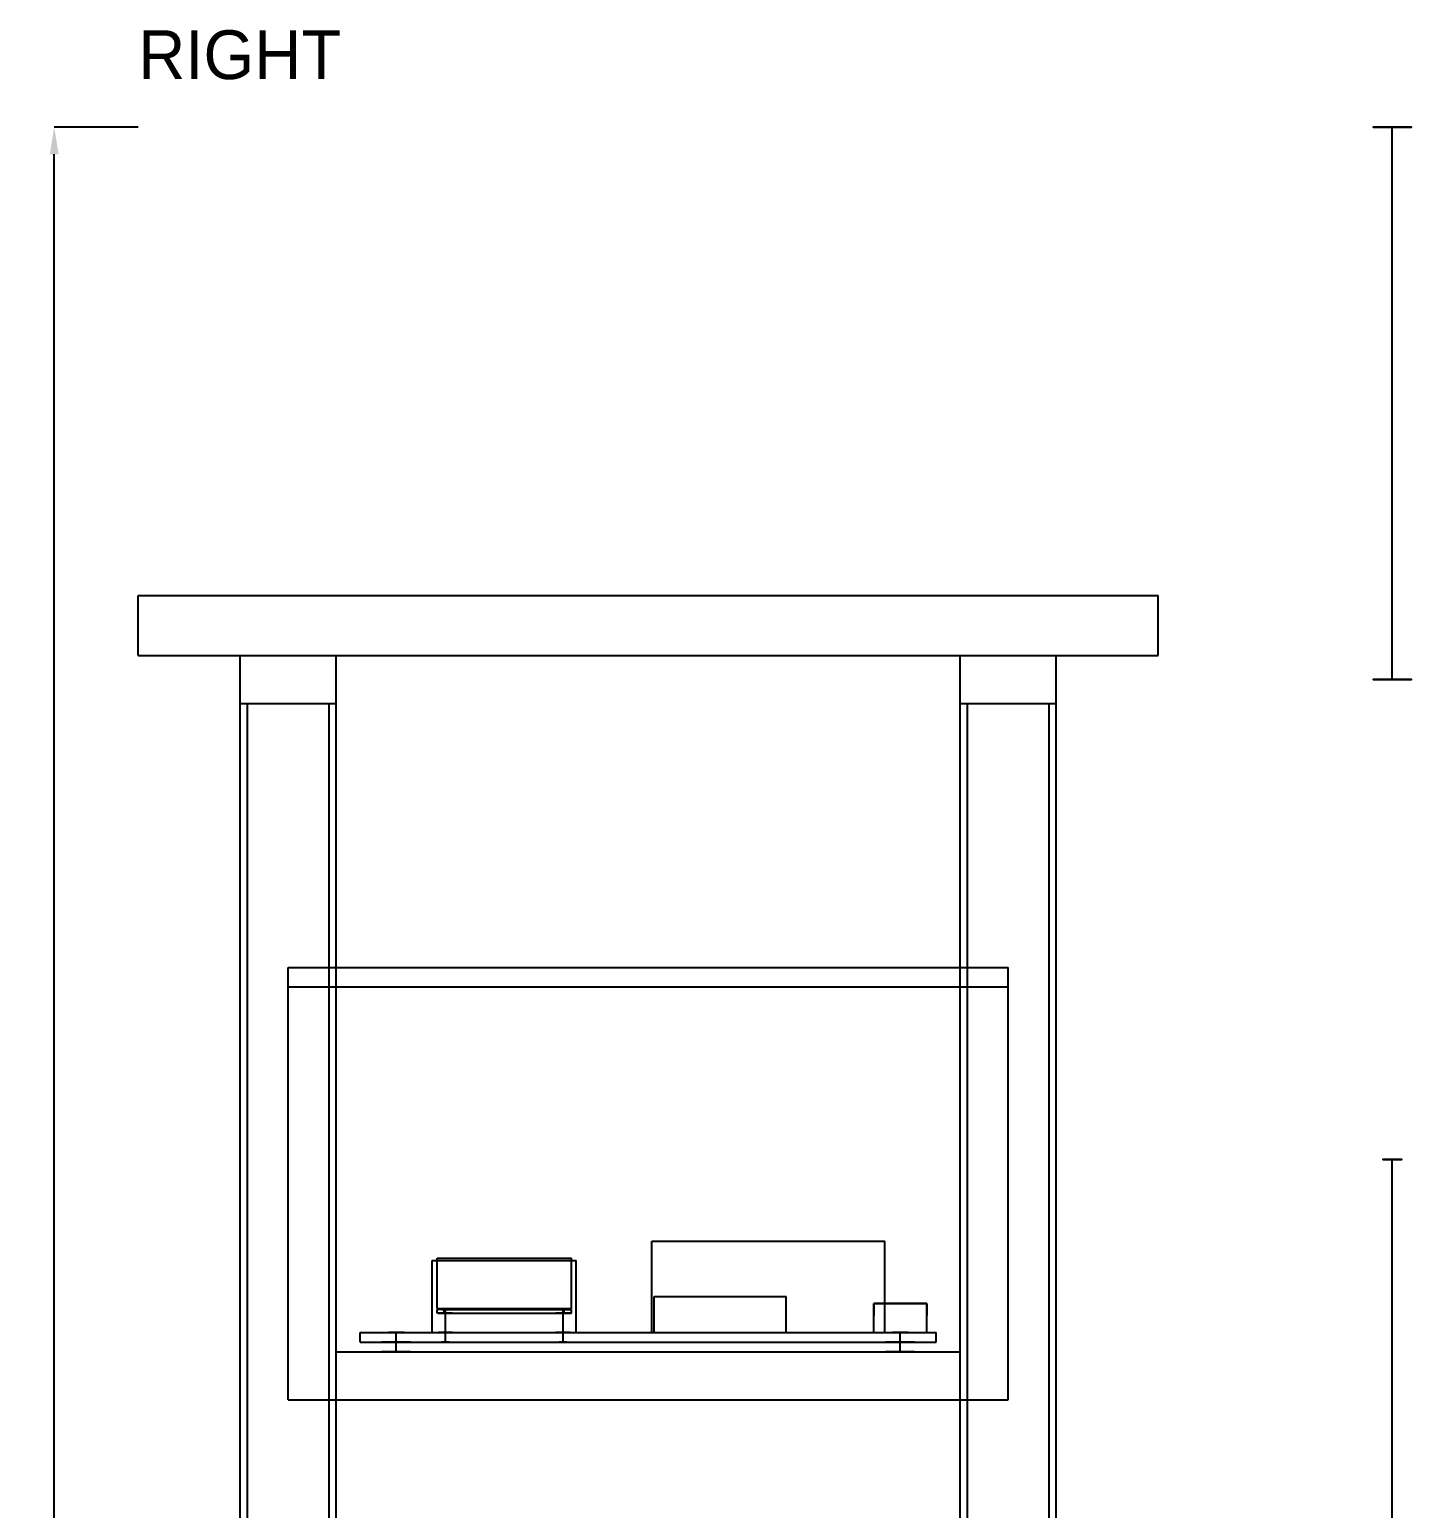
# Model space of a CAD drawing. Header units: millimetres. Extents: x -45 to 2722, y -2126 to 1871.
# Drawn here: x 2139 to 2714, y 1255 to 1871 of the extents above; entities that cross this region are included whole.
import ezdxf

# ---------------------------------------------------------------- set-up
doc = ezdxf.new("R2010")
doc.units = ezdxf.units.MM
for name, color, linetype in [('DIMENSIONS', 7, 'Continuous'), ('NOTES', 7, 'Continuous'), ('RIGHT', 7, 'Continuous')]:
    doc.layers.add(name, color=color, linetype=linetype)
doc.dimstyles.get("Standard").update_dxf_attribs({"dimtxt": 2.5, "dimasz": 2.5, "dimexe": 1.25, "dimexo": 0.625, "dimtad": 1, "dimcen": 2.5, "dimazin": 3, "dimtfac": 1, "dimtmove": 0, "dimatfit": 3})

# ---------------------------------------------------------------- blocks, each defined once
blk = doc.blocks.new('_CLOSEDFILLED')
at = {"color": 0, "linetype": 'BYBLOCK'}
blk.add_solid([(-1, 0.164), (0, 0), (-1, -0.164)], dxfattribs=at)
blk = doc.blocks.new('*D6')
at = {"color": 7}
for p, q in [((2184, 1830), (2149, 1830)), ((2149, 946.29), (2149, 1818.7)), ((2149, 11.3), (2149, 883.71)), ((2184, 0), (2149, 0))]:
    blk.add_line(p, q, dxfattribs=at)
at = {"layer": 'Defpoints'}
for p in [(2184, 1830), (2149, 0), (2184, 0)]:
    blk.add_point(p, dxfattribs=at)
at = {"layer": 'DIMENSIONS', "color": 7, "xscale": 11.3, "yscale": 11.3}
for p, rotation in [((2149, 1830), 90), ((2149, 0), 270)]:
    blk.add_blockref('_CLOSEDFILLED', p, dxfattribs=dict(at, rotation=rotation))
at = {"layer": 'DIMENSIONS', "color": 7, "insert": (2149, 915), "char_height": 15.646, "attachment_point": 5, "rotation": 90}
blk.add_mtext('1830', dxfattribs=at)

msp = doc.modelspace()

# ---------------------------------------------------------------- linework, layer by layer
at = {"layer": 'RIGHT'}
for points in [[(2706.5, 1830), (2709.39, 1830), (2711.89, 1830), (2713.661, 1830), (2714.466, 1830), (2714.195, 1830), (2712.884, 1830), (2710.711, 1830), (2707.97, 1830), (2705.03, 1830), (2702.289, 1830), (2700.116, 1830), (2698.805, 1830), (2698.534, 1830), (2699.339, 1830), (2701.11, 1830), (2703.61, 1830), (2706.5, 1830)], [(2706.5, 1600), (2706.5, 1830)], [(2184, 1610), (2184, 1635)], [(2184, 1635), (2609, 1635)], [(2184, 1610), (2184, 1635)], [(2184, 1635), (2609, 1635)], [(2609, 1610), (2609, 1635)], [(2609, 1610), (2609, 1635)], [(2184, 1610), (2609, 1610)], [(2184, 1610), (2609, 1610)], [(2226.5, 1590), (2226.5, 1610)], [(2226.5, 1610), (2266.5, 1610)], [(2226.5, 1590), (2226.5, 1610)], [(2226.5, 1610), (2266.5, 1610)], [(2266.5, 1590), (2266.5, 1610)], [(2266.5, 1590), (2266.5, 1610)], [(2526.5, 1590), (2526.5, 1610)], [(2526.5, 1610), (2566.5, 1610)], [(2526.5, 1590), (2526.5, 1610)], [(2526.5, 1610), (2566.5, 1610)], [(2566.5, 1590), (2566.5, 1610)], [(2566.5, 1590), (2566.5, 1610)], [(2706.5, 1600), (2709.39, 1600), (2711.89, 1600), (2713.661, 1600), (2714.466, 1600), (2714.195, 1600), (2712.884, 1600), (2710.711, 1600), (2707.97, 1600), (2705.03, 1600), (2702.289, 1600), (2700.116, 1600), (2698.805, 1600), (2698.534, 1600), (2699.339, 1600), (2701.11, 1600), (2703.61, 1600), (2706.5, 1600)], [(2226.5, 620), (2226.5, 1590)], [(2226.5, 1590), (2266.5, 1590)], [(2226.5, 620), (2226.5, 1590)], [(2226.5, 1590), (2266.5, 1590)], [(2226.5, 620), (2226.5, 1590)], [(2226.5, 1590), (2266.5, 1590)], [(2226.5, 620), (2226.5, 1590)], [(2226.5, 1590), (2266.5, 1590)], [(2226.5, 1590), (2266.5, 1590)], [(2226.5, 1590), (2266.5, 1590)], [(2229.5, 1590), (2263.5, 1590)], [(2229.5, 1590), (2263.5, 1590)], [(2229.5, 620), (2229.5, 1590)], [(2229.5, 620), (2229.5, 1590)], [(2229.5, 1590), (2263.5, 1590)], [(2229.5, 1590), (2263.5, 1590)], [(2229.5, 620), (2229.5, 1590)], [(2229.5, 620), (2229.5, 1590)], [(2263.5, 620), (2263.5, 1590)], [(2263.5, 620), (2263.5, 1590)], [(2263.5, 620), (2263.5, 1590)], [(2263.5, 620), (2263.5, 1590)], [(2266.5, 620), (2266.5, 1590)], [(2266.5, 620), (2266.5, 1590)], [(2266.5, 620), (2266.5, 1590)], [(2266.5, 620), (2266.5, 1590)], [(2526.5, 620), (2526.5, 1590)], [(2526.5, 1590), (2566.5, 1590)], [(2526.5, 620), (2526.5, 1590)], [(2526.5, 1590), (2566.5, 1590)], [(2526.5, 620), (2526.5, 1590)], [(2526.5, 1590), (2566.5, 1590)], [(2526.5, 620), (2526.5, 1590)], [(2526.5, 1590), (2566.5, 1590)], [(2526.5, 1590), (2566.5, 1590)], [(2526.5, 1590), (2566.5, 1590)], [(2529.5, 1590), (2563.5, 1590)], [(2529.5, 1590), (2563.5, 1590)], [(2529.5, 620), (2529.5, 1590)], [(2529.5, 620), (2529.5, 1590)], [(2529.5, 1590), (2563.5, 1590)], [(2529.5, 1590), (2563.5, 1590)], [(2529.5, 620), (2529.5, 1590)], [(2529.5, 620), (2529.5, 1590)], [(2563.5, 620), (2563.5, 1590)], [(2563.5, 620), (2563.5, 1590)], [(2563.5, 620), (2563.5, 1590)], [(2563.5, 620), (2563.5, 1590)], [(2566.5, 620), (2566.5, 1590)], [(2566.5, 620), (2566.5, 1590)], [(2566.5, 620), (2566.5, 1590)], [(2566.5, 620), (2566.5, 1590)], [(2246.5, 1472), (2246.5, 1480)], [(2246.5, 1480), (2546.5, 1480)], [(2246.5, 1472), (2246.5, 1480)], [(2246.5, 1480), (2546.5, 1480)], [(2546.5, 1472), (2546.5, 1480)], [(2546.5, 1472), (2546.5, 1480)], [(2246.5, 1300), (2246.5, 1472)], [(2246.5, 1472), (2546.5, 1472)], [(2246.5, 1300), (2246.5, 1472)], [(2246.5, 1472), (2546.5, 1472)], [(2246.5, 1472), (2546.5, 1472)], [(2246.5, 1472), (2546.5, 1472)], [(2266.5, 1472), (2526.5, 1472)], [(2266.5, 1472), (2526.5, 1472)], [(2266.5, 1320), (2266.5, 1472)], [(2266.5, 1320), (2266.5, 1472)], [(2526.5, 1320), (2526.5, 1472)], [(2526.5, 1320), (2526.5, 1472)], [(2546.5, 1300), (2546.5, 1472)], [(2546.5, 1300), (2546.5, 1472)], [(2706.5, 1400), (2708.127, 1400), (2709.473, 1400), (2710.304, 1400), (2710.478, 1400), (2709.964, 1400), (2708.851, 1400), (2707.332, 1400), (2705.668, 1400), (2704.149, 1400), (2703.036, 1400), (2702.522, 1400), (2702.696, 1400), (2703.527, 1400), (2704.873, 1400), (2706.5, 1400)], [(2706.5, 330), (2706.5, 1400)], [(2398, 1328), (2398, 1366)], [(2398, 1366), (2495, 1366)], [(2398, 1328), (2398, 1366)], [(2398, 1366), (2495, 1366)], [(2495, 1328), (2495, 1366)], [(2495, 1328), (2495, 1366)], [(2306.5, 1328), (2306.5, 1358)], [(2306.5, 1358), (2366.5, 1358)], [(2306.5, 1328), (2306.5, 1358)], [(2306.5, 1358), (2366.5, 1358)], [(2308.5, 1338), (2308.5, 1359)], [(2308.5, 1359), (2364.5, 1359)], [(2308.5, 1338), (2308.5, 1359)], [(2308.5, 1359), (2364.5, 1359)], [(2364.5, 1338), (2364.5, 1359)], [(2364.5, 1338), (2364.5, 1359)], [(2366.5, 1328), (2366.5, 1358)], [(2366.5, 1328), (2366.5, 1358)], [(2399, 1328), (2399, 1343)], [(2399, 1343), (2454, 1343)], [(2399, 1328), (2399, 1343)], [(2399, 1343), (2454, 1343)], [(2454, 1328), (2454, 1343)], [(2454, 1328), (2454, 1343)], [(2308.5, 1338), (2364.5, 1338)], [(2308.5, 1338), (2364.5, 1338)], [(2311.5, 1337.6), (2311.186, 1337.6), (2310.876, 1337.6), (2310.573, 1337.6), (2310.28, 1337.6), (2310, 1337.6), (2309.737, 1337.6), (2309.493, 1337.6), (2309.271, 1337.6), (2309.073, 1337.6), (2308.902, 1337.6), (2308.759, 1337.6), (2308.647, 1337.6), (2308.566, 1337.6), (2308.516, 1337.6), (2308.5, 1337.6)], [(2311.5, 1337.6), (2311.186, 1337.6), (2310.876, 1337.6), (2310.573, 1337.6), (2310.28, 1337.6), (2310, 1337.6), (2309.737, 1337.6), (2309.493, 1337.6), (2309.271, 1337.6), (2309.073, 1337.6), (2308.902, 1337.6), (2308.759, 1337.6), (2308.647, 1337.6), (2308.566, 1337.6), (2308.516, 1337.6), (2308.5, 1337.6)], [(2308.5, 1336), (2308.5, 1337.6)], [(2308.5, 1336), (2308.5, 1337.6)], [(2312, 1337.6), (2311.451, 1337.6), (2310.997, 1337.6), (2310.716, 1337.6), (2310.657, 1337.6), (2310.831, 1337.6), (2311.206, 1337.6), (2311.719, 1337.6), (2312.281, 1337.6), (2312.794, 1337.6), (2313.169, 1337.6), (2313.343, 1337.6), (2313.284, 1337.6), (2313.003, 1337.6), (2312.549, 1337.6), (2312, 1337.6)], [(2312, 1337.6), (2311.451, 1337.6), (2310.997, 1337.6), (2310.716, 1337.6), (2310.657, 1337.6), (2310.831, 1337.6), (2311.206, 1337.6), (2311.719, 1337.6), (2312.281, 1337.6), (2312.794, 1337.6), (2313.169, 1337.6), (2313.343, 1337.6), (2313.284, 1337.6), (2313.003, 1337.6), (2312.549, 1337.6), (2312, 1337.6)], [(2311.5, 1337.6), (2361.5, 1337.6)], [(2311.5, 1336), (2311.5, 1337.6)], [(2311.5, 1337.6), (2361.5, 1337.6)], [(2311.5, 1336), (2311.5, 1337.6)], [(2312, 1336), (2312, 1337.6)], [(2312, 1336), (2312, 1337.6)], [(2361, 1337.6), (2360.451, 1337.6), (2359.997, 1337.6), (2359.716, 1337.6), (2359.657, 1337.6), (2359.831, 1337.6), (2360.206, 1337.6), (2360.719, 1337.6), (2361.281, 1337.6), (2361.794, 1337.6), (2362.169, 1337.6), (2362.343, 1337.6), (2362.284, 1337.6), (2362.003, 1337.6), (2361.549, 1337.6), (2361, 1337.6)], [(2361, 1337.6), (2360.451, 1337.6), (2359.997, 1337.6), (2359.716, 1337.6), (2359.657, 1337.6), (2359.831, 1337.6), (2360.206, 1337.6), (2360.719, 1337.6), (2361.281, 1337.6), (2361.794, 1337.6), (2362.169, 1337.6), (2362.343, 1337.6), (2362.284, 1337.6), (2362.003, 1337.6), (2361.549, 1337.6), (2361, 1337.6)], [(2361, 1336), (2361, 1337.6)], [(2361, 1336), (2361, 1337.6)], [(2361.5, 1336), (2361.5, 1337.6)], [(2361.5, 1337.6), (2361.814, 1337.6), (2362.124, 1337.6), (2362.427, 1337.6), (2362.72, 1337.6), (2363, 1337.6), (2363.263, 1337.6), (2363.507, 1337.6), (2363.729, 1337.6), (2363.927, 1337.6), (2364.098, 1337.6), (2364.241, 1337.6), (2364.353, 1337.6), (2364.434, 1337.6), (2364.484, 1337.6), (2364.5, 1337.6)], [(2361.5, 1337.6), (2361.814, 1337.6), (2362.124, 1337.6), (2362.427, 1337.6), (2362.72, 1337.6), (2363, 1337.6), (2363.263, 1337.6), (2363.507, 1337.6), (2363.729, 1337.6), (2363.927, 1337.6), (2364.098, 1337.6), (2364.241, 1337.6), (2364.353, 1337.6), (2364.434, 1337.6), (2364.484, 1337.6), (2364.5, 1337.6)], [(2361.5, 1336), (2361.5, 1337.6)], [(2364.5, 1336), (2364.5, 1337.6)], [(2364.5, 1336), (2364.5, 1337.6)], [(2490.5, 1328), (2490.5, 1340)], [(2490.5, 1340), (2512.5, 1340)], [(2490.5, 1340), (2490.5, 1338.96), (2490.5, 1337.966), (2490.5, 1337.061), (2490.5, 1336.284), (2490.5, 1335.67), (2490.5, 1335.245), (2490.5, 1335.027), (2490.5, 1335.027), (2490.5, 1335.245), (2490.5, 1335.67), (2490.5, 1336.284), (2490.5, 1337.061), (2490.5, 1337.966), (2490.5, 1338.96), (2490.5, 1340)], [(2490.5, 1340), (2490.5, 1338.96), (2490.5, 1337.966), (2490.5, 1337.061), (2490.5, 1336.284), (2490.5, 1335.67), (2490.5, 1335.245), (2490.5, 1335.027), (2490.5, 1335.027), (2490.5, 1335.245), (2490.5, 1335.67), (2490.5, 1336.284), (2490.5, 1337.061), (2490.5, 1337.966), (2490.5, 1338.96), (2490.5, 1340)], [(2490.5, 1340), (2490.5, 1338.96), (2490.5, 1337.966), (2490.5, 1337.061), (2490.5, 1336.284), (2490.5, 1335.67), (2490.5, 1335.245), (2490.5, 1335.027), (2490.5, 1335.027), (2490.5, 1335.245), (2490.5, 1335.67), (2490.5, 1336.284), (2490.5, 1337.061), (2490.5, 1337.966), (2490.5, 1338.96), (2490.5, 1340)], [(2490.5, 1328), (2490.5, 1340)], [(2512.5, 1340), (2490.5, 1340)], [(2512.5, 1340), (2490.5, 1340)], [(2490.5, 1340), (2512.5, 1340)], [(2490.5, 1340), (2512.5, 1340)], [(2512.5, 1340), (2490.5, 1340)], [(2490.5, 1340), (2512.5, 1340)], [(2490.5, 1340), (2512.5, 1340)], [(2512.5, 1328), (2512.5, 1340)], [(2512.5, 1340), (2512.5, 1338.96), (2512.5, 1337.966), (2512.5, 1337.061), (2512.5, 1336.284), (2512.5, 1335.67), (2512.5, 1335.245), (2512.5, 1335.027), (2512.5, 1335.027), (2512.5, 1335.245), (2512.5, 1335.67), (2512.5, 1336.284), (2512.5, 1337.061), (2512.5, 1337.966), (2512.5, 1338.96), (2512.5, 1340)], [(2512.5, 1340), (2512.5, 1338.96), (2512.5, 1337.966), (2512.5, 1337.061), (2512.5, 1336.284), (2512.5, 1335.67), (2512.5, 1335.245), (2512.5, 1335.027), (2512.5, 1335.027), (2512.5, 1335.245), (2512.5, 1335.67), (2512.5, 1336.284), (2512.5, 1337.061), (2512.5, 1337.966), (2512.5, 1338.96), (2512.5, 1340)], [(2512.5, 1340), (2512.5, 1338.96), (2512.5, 1337.966), (2512.5, 1337.061), (2512.5, 1336.284), (2512.5, 1335.67), (2512.5, 1335.245), (2512.5, 1335.027), (2512.5, 1335.027), (2512.5, 1335.245), (2512.5, 1335.67), (2512.5, 1336.284), (2512.5, 1337.061), (2512.5, 1337.966), (2512.5, 1338.96), (2512.5, 1340)], [(2512.5, 1328), (2512.5, 1340)], [(2311.5, 1336), (2311.186, 1336), (2310.876, 1336), (2310.573, 1336), (2310.28, 1336), (2310, 1336), (2309.737, 1336), (2309.493, 1336), (2309.271, 1336), (2309.073, 1336), (2308.902, 1336), (2308.759, 1336), (2308.647, 1336), (2308.566, 1336), (2308.516, 1336), (2308.5, 1336)], [(2311.5, 1336), (2311.186, 1336), (2310.876, 1336), (2310.573, 1336), (2310.28, 1336), (2310, 1336), (2309.737, 1336), (2309.493, 1336), (2309.271, 1336), (2309.073, 1336), (2308.902, 1336), (2308.759, 1336), (2308.647, 1336), (2308.566, 1336), (2308.516, 1336), (2308.5, 1336)], [(2312, 1336), (2313.22, 1336), (2314.229, 1336), (2314.853, 1336), (2314.984, 1336), (2314.598, 1336), (2313.763, 1336), (2312.624, 1336), (2311.376, 1336), (2310.237, 1336), (2309.402, 1336), (2309.016, 1336), (2309.147, 1336), (2309.771, 1336), (2310.78, 1336), (2312, 1336)], [(2312, 1336), (2313.22, 1336), (2314.229, 1336), (2314.853, 1336), (2314.984, 1336), (2314.598, 1336), (2313.763, 1336), (2312.624, 1336), (2311.376, 1336), (2310.237, 1336), (2309.402, 1336), (2309.016, 1336), (2309.147, 1336), (2309.771, 1336), (2310.78, 1336), (2312, 1336)], [(2312, 1336), (2312.549, 1336), (2313.003, 1336), (2313.284, 1336), (2313.343, 1336), (2313.169, 1336), (2312.794, 1336), (2312.281, 1336), (2311.719, 1336), (2311.206, 1336), (2310.831, 1336), (2310.657, 1336), (2310.716, 1336), (2310.997, 1336), (2311.451, 1336), (2312, 1336)], [(2312, 1336), (2312.549, 1336), (2313.003, 1336), (2313.284, 1336), (2313.343, 1336), (2313.169, 1336), (2312.794, 1336), (2312.281, 1336), (2311.719, 1336), (2311.206, 1336), (2310.831, 1336), (2310.657, 1336), (2310.716, 1336), (2310.997, 1336), (2311.451, 1336), (2312, 1336)], [(2312, 1336), (2311.451, 1336), (2310.997, 1336), (2310.716, 1336), (2310.657, 1336), (2310.831, 1336), (2311.206, 1336), (2311.719, 1336), (2312.281, 1336), (2312.794, 1336), (2313.169, 1336), (2313.343, 1336), (2313.284, 1336), (2313.003, 1336), (2312.549, 1336), (2312, 1336)], [(2312, 1336), (2311.451, 1336), (2310.997, 1336), (2310.716, 1336), (2310.657, 1336), (2310.831, 1336), (2311.206, 1336), (2311.719, 1336), (2312.281, 1336), (2312.794, 1336), (2313.169, 1336), (2313.343, 1336), (2313.284, 1336), (2313.003, 1336), (2312.549, 1336), (2312, 1336)], [(2311.5, 1336), (2361.5, 1336)], [(2311.5, 1336), (2361.5, 1336)], [(2312, 1328), (2312, 1336)], [(2312, 1328), (2312, 1336)], [(2312, 1328), (2312, 1336)], [(2312, 1328), (2312, 1336)], [(2361, 1336), (2362.22, 1336), (2363.229, 1336), (2363.853, 1336), (2363.984, 1336), (2363.598, 1336), (2362.763, 1336), (2361.624, 1336), (2360.376, 1336), (2359.237, 1336), (2358.402, 1336), (2358.016, 1336), (2358.147, 1336), (2358.771, 1336), (2359.78, 1336), (2361, 1336)], [(2361, 1336), (2362.22, 1336), (2363.229, 1336), (2363.853, 1336), (2363.984, 1336), (2363.598, 1336), (2362.763, 1336), (2361.624, 1336), (2360.376, 1336), (2359.237, 1336), (2358.402, 1336), (2358.016, 1336), (2358.147, 1336), (2358.771, 1336), (2359.78, 1336), (2361, 1336)], [(2361, 1336), (2361.549, 1336), (2362.003, 1336), (2362.284, 1336), (2362.343, 1336), (2362.169, 1336), (2361.794, 1336), (2361.281, 1336), (2360.719, 1336), (2360.206, 1336), (2359.831, 1336), (2359.657, 1336), (2359.716, 1336), (2359.997, 1336), (2360.451, 1336), (2361, 1336)], [(2361, 1336), (2361.549, 1336), (2362.003, 1336), (2362.284, 1336), (2362.343, 1336), (2362.169, 1336), (2361.794, 1336), (2361.281, 1336), (2360.719, 1336), (2360.206, 1336), (2359.831, 1336), (2359.657, 1336), (2359.716, 1336), (2359.997, 1336), (2360.451, 1336), (2361, 1336)], [(2361, 1336), (2360.451, 1336), (2359.997, 1336), (2359.716, 1336), (2359.657, 1336), (2359.831, 1336), (2360.206, 1336), (2360.719, 1336), (2361.281, 1336), (2361.794, 1336), (2362.169, 1336), (2362.343, 1336), (2362.284, 1336), (2362.003, 1336), (2361.549, 1336), (2361, 1336)], [(2361, 1336), (2360.451, 1336), (2359.997, 1336), (2359.716, 1336), (2359.657, 1336), (2359.831, 1336), (2360.206, 1336), (2360.719, 1336), (2361.281, 1336), (2361.794, 1336), (2362.169, 1336), (2362.343, 1336), (2362.284, 1336), (2362.003, 1336), (2361.549, 1336), (2361, 1336)], [(2361, 1328), (2361, 1336)], [(2361, 1328), (2361, 1336)], [(2361, 1328), (2361, 1336)], [(2361, 1328), (2361, 1336)], [(2361.5, 1336), (2361.814, 1336), (2362.124, 1336), (2362.427, 1336), (2362.72, 1336), (2363, 1336), (2363.263, 1336), (2363.507, 1336), (2363.729, 1336), (2363.927, 1336), (2364.098, 1336), (2364.241, 1336), (2364.353, 1336), (2364.434, 1336), (2364.484, 1336), (2364.5, 1336)], [(2361.5, 1336), (2361.814, 1336), (2362.124, 1336), (2362.427, 1336), (2362.72, 1336), (2363, 1336), (2363.263, 1336), (2363.507, 1336), (2363.729, 1336), (2363.927, 1336), (2364.098, 1336), (2364.241, 1336), (2364.353, 1336), (2364.434, 1336), (2364.484, 1336), (2364.5, 1336)], [(2276.5, 1324), (2276.5, 1328)], [(2276.5, 1328), (2516.5, 1328)], [(2276.5, 1324), (2276.5, 1328)], [(2276.5, 1328), (2516.5, 1328)], [(2291.5, 1328), (2290.158, 1328), (2289.048, 1328), (2288.362, 1328), (2288.218, 1328), (2288.642, 1328), (2289.56, 1328), (2290.814, 1328), (2292.186, 1328), (2293.44, 1328), (2294.358, 1328), (2294.782, 1328), (2294.638, 1328), (2293.952, 1328), (2292.842, 1328), (2291.5, 1328)], [(2291.5, 1328), (2290.158, 1328), (2289.048, 1328), (2288.362, 1328), (2288.218, 1328), (2288.642, 1328), (2289.56, 1328), (2290.814, 1328), (2292.186, 1328), (2293.44, 1328), (2294.358, 1328), (2294.782, 1328), (2294.638, 1328), (2293.952, 1328), (2292.842, 1328), (2291.5, 1328)], [(2291.5, 1324), (2291.5, 1328)], [(2291.5, 1324), (2291.5, 1328)], [(2306.5, 1328), (2366.5, 1328)], [(2306.5, 1328), (2366.5, 1328)], [(2312, 1328), (2313.22, 1328), (2314.229, 1328), (2314.853, 1328), (2314.984, 1328), (2314.598, 1328), (2313.763, 1328), (2312.624, 1328), (2311.376, 1328), (2310.237, 1328), (2309.402, 1328), (2309.016, 1328), (2309.147, 1328), (2309.771, 1328), (2310.78, 1328), (2312, 1328)], [(2312, 1328), (2313.22, 1328), (2314.229, 1328), (2314.853, 1328), (2314.984, 1328), (2314.598, 1328), (2313.763, 1328), (2312.624, 1328), (2311.376, 1328), (2310.237, 1328), (2309.402, 1328), (2309.016, 1328), (2309.147, 1328), (2309.771, 1328), (2310.78, 1328), (2312, 1328)], [(2312, 1328), (2311.349, 1328), (2310.811, 1328), (2310.478, 1328), (2310.409, 1328), (2310.614, 1328), (2311.06, 1328), (2311.667, 1328), (2312.333, 1328), (2312.94, 1328), (2313.386, 1328), (2313.591, 1328), (2313.522, 1328), (2313.189, 1328), (2312.651, 1328), (2312, 1328)], [(2312, 1328), (2311.349, 1328), (2310.811, 1328), (2310.478, 1328), (2310.409, 1328), (2310.614, 1328), (2311.06, 1328), (2311.667, 1328), (2312.333, 1328), (2312.94, 1328), (2313.386, 1328), (2313.591, 1328), (2313.522, 1328), (2313.189, 1328), (2312.651, 1328), (2312, 1328)], [(2312, 1328), (2312.549, 1328), (2313.003, 1328), (2313.284, 1328), (2313.343, 1328), (2313.169, 1328), (2312.794, 1328), (2312.281, 1328), (2311.719, 1328), (2311.206, 1328), (2310.831, 1328), (2310.657, 1328), (2310.716, 1328), (2310.997, 1328), (2311.451, 1328), (2312, 1328)], [(2312, 1328), (2312.549, 1328), (2313.003, 1328), (2313.284, 1328), (2313.343, 1328), (2313.169, 1328), (2312.794, 1328), (2312.281, 1328), (2311.719, 1328), (2311.206, 1328), (2310.831, 1328), (2310.657, 1328), (2310.716, 1328), (2310.997, 1328), (2311.451, 1328), (2312, 1328)], [(2312, 1324), (2312, 1328)], [(2312, 1324), (2312, 1328)], [(2361, 1328), (2362.22, 1328), (2363.229, 1328), (2363.853, 1328), (2363.984, 1328), (2363.598, 1328), (2362.763, 1328), (2361.624, 1328), (2360.376, 1328), (2359.237, 1328), (2358.402, 1328), (2358.016, 1328), (2358.147, 1328), (2358.771, 1328), (2359.78, 1328), (2361, 1328)], [(2361, 1328), (2362.22, 1328), (2363.229, 1328), (2363.853, 1328), (2363.984, 1328), (2363.598, 1328), (2362.763, 1328), (2361.624, 1328), (2360.376, 1328), (2359.237, 1328), (2358.402, 1328), (2358.016, 1328), (2358.147, 1328), (2358.771, 1328), (2359.78, 1328), (2361, 1328)], [(2361, 1328), (2360.349, 1328), (2359.811, 1328), (2359.478, 1328), (2359.409, 1328), (2359.614, 1328), (2360.06, 1328), (2360.667, 1328), (2361.333, 1328), (2361.94, 1328), (2362.386, 1328), (2362.591, 1328), (2362.522, 1328), (2362.189, 1328), (2361.651, 1328), (2361, 1328)], [(2361, 1328), (2360.349, 1328), (2359.811, 1328), (2359.478, 1328), (2359.409, 1328), (2359.614, 1328), (2360.06, 1328), (2360.667, 1328), (2361.333, 1328), (2361.94, 1328), (2362.386, 1328), (2362.591, 1328), (2362.522, 1328), (2362.189, 1328), (2361.651, 1328), (2361, 1328)], [(2361, 1328), (2361.549, 1328), (2362.003, 1328), (2362.284, 1328), (2362.343, 1328), (2362.169, 1328), (2361.794, 1328), (2361.281, 1328), (2360.719, 1328), (2360.206, 1328), (2359.831, 1328), (2359.657, 1328), (2359.716, 1328), (2359.997, 1328), (2360.451, 1328), (2361, 1328)], [(2361, 1328), (2361.549, 1328), (2362.003, 1328), (2362.284, 1328), (2362.343, 1328), (2362.169, 1328), (2361.794, 1328), (2361.281, 1328), (2360.719, 1328), (2360.206, 1328), (2359.831, 1328), (2359.657, 1328), (2359.716, 1328), (2359.997, 1328), (2360.451, 1328), (2361, 1328)], [(2361, 1324), (2361, 1328)], [(2361, 1324), (2361, 1328)], [(2398, 1328), (2495, 1328)], [(2398, 1328), (2495, 1328)], [(2399, 1328), (2454, 1328)], [(2399, 1328), (2454, 1328)], [(2490.5, 1328), (2512.5, 1328)], [(2490.5, 1328), (2512.5, 1328)], [(2501.5, 1328), (2500.158, 1328), (2499.048, 1328), (2498.362, 1328), (2498.218, 1328), (2498.642, 1328), (2499.56, 1328), (2500.814, 1328), (2502.186, 1328), (2503.44, 1328), (2504.358, 1328), (2504.782, 1328), (2504.638, 1328), (2503.952, 1328), (2502.842, 1328), (2501.5, 1328)], [(2501.5, 1328), (2500.158, 1328), (2499.048, 1328), (2498.362, 1328), (2498.218, 1328), (2498.642, 1328), (2499.56, 1328), (2500.814, 1328), (2502.186, 1328), (2503.44, 1328), (2504.358, 1328), (2504.782, 1328), (2504.638, 1328), (2503.952, 1328), (2502.842, 1328), (2501.5, 1328)], [(2501.5, 1324), (2501.5, 1328)], [(2501.5, 1324), (2501.5, 1328)], [(2516.5, 1324), (2516.5, 1328)], [(2516.5, 1324), (2516.5, 1328)], [(2266.5, 1320), (2526.5, 1320)], [(2266.5, 1320), (2526.5, 1320)], [(2276.5, 1324), (2516.5, 1324)], [(2276.5, 1324), (2516.5, 1324)], [(2291.5, 1324), (2293.94, 1324), (2295.959, 1324), (2297.206, 1324), (2297.467, 1324), (2296.696, 1324), (2295.027, 1324), (2292.747, 1324), (2290.253, 1324), (2287.973, 1324), (2286.304, 1324), (2285.533, 1324), (2285.794, 1324), (2287.041, 1324), (2289.06, 1324), (2291.5, 1324)], [(2291.5, 1324), (2293.94, 1324), (2295.959, 1324), (2297.206, 1324), (2297.467, 1324), (2296.696, 1324), (2295.027, 1324), (2292.747, 1324), (2290.253, 1324), (2287.973, 1324), (2286.304, 1324), (2285.533, 1324), (2285.794, 1324), (2287.041, 1324), (2289.06, 1324), (2291.5, 1324)], [(2291.5, 1320), (2293.94, 1320), (2295.959, 1320), (2297.206, 1320), (2297.467, 1320), (2296.696, 1320), (2295.027, 1320), (2292.747, 1320), (2290.253, 1320), (2287.973, 1320), (2286.304, 1320), (2285.533, 1320), (2285.794, 1320), (2287.041, 1320), (2289.06, 1320), (2291.5, 1320)], [(2291.5, 1320), (2293.94, 1320), (2295.959, 1320), (2297.206, 1320), (2297.467, 1320), (2296.696, 1320), (2295.027, 1320), (2292.747, 1320), (2290.253, 1320), (2287.973, 1320), (2286.304, 1320), (2285.533, 1320), (2285.794, 1320), (2287.041, 1320), (2289.06, 1320), (2291.5, 1320)], [(2291.5, 1324), (2290.158, 1324), (2289.048, 1324), (2288.362, 1324), (2288.218, 1324), (2288.642, 1324), (2289.56, 1324), (2290.814, 1324), (2292.186, 1324), (2293.44, 1324), (2294.358, 1324), (2294.782, 1324), (2294.638, 1324), (2293.952, 1324), (2292.842, 1324), (2291.5, 1324)], [(2291.5, 1324), (2290.158, 1324), (2289.048, 1324), (2288.362, 1324), (2288.218, 1324), (2288.642, 1324), (2289.56, 1324), (2290.814, 1324), (2292.186, 1324), (2293.44, 1324), (2294.358, 1324), (2294.782, 1324), (2294.638, 1324), (2293.952, 1324), (2292.842, 1324), (2291.5, 1324)], [(2291.5, 1324), (2292.842, 1324), (2293.952, 1324), (2294.638, 1324), (2294.782, 1324), (2294.358, 1324), (2293.44, 1324), (2292.186, 1324), (2290.814, 1324), (2289.56, 1324), (2288.642, 1324), (2288.218, 1324), (2288.362, 1324), (2289.048, 1324), (2290.158, 1324), (2291.5, 1324)], [(2291.5, 1324), (2292.842, 1324), (2293.952, 1324), (2294.638, 1324), (2294.782, 1324), (2294.358, 1324), (2293.44, 1324), (2292.186, 1324), (2290.814, 1324), (2289.56, 1324), (2288.642, 1324), (2288.218, 1324), (2288.362, 1324), (2289.048, 1324), (2290.158, 1324), (2291.5, 1324)], [(2291.5, 1320), (2292.842, 1320), (2293.952, 1320), (2294.638, 1320), (2294.782, 1320), (2294.358, 1320), (2293.44, 1320), (2292.186, 1320), (2290.814, 1320), (2289.56, 1320), (2288.642, 1320), (2288.218, 1320), (2288.362, 1320), (2289.048, 1320), (2290.158, 1320), (2291.5, 1320)], [(2291.5, 1320), (2292.842, 1320), (2293.952, 1320), (2294.638, 1320), (2294.782, 1320), (2294.358, 1320), (2293.44, 1320), (2292.186, 1320), (2290.814, 1320), (2289.56, 1320), (2288.642, 1320), (2288.218, 1320), (2288.362, 1320), (2289.048, 1320), (2290.158, 1320), (2291.5, 1320)], [(2291.5, 1320), (2291.5, 1324)], [(2291.5, 1320), (2291.5, 1324)], [(2291.5, 1320), (2291.5, 1324)], [(2291.5, 1320), (2291.5, 1324)], [(2312, 1324), (2311.349, 1324), (2310.811, 1324), (2310.478, 1324), (2310.409, 1324), (2310.614, 1324), (2311.06, 1324), (2311.667, 1324), (2312.333, 1324), (2312.94, 1324), (2313.386, 1324), (2313.591, 1324), (2313.522, 1324), (2313.189, 1324), (2312.651, 1324), (2312, 1324)], [(2312, 1324), (2311.349, 1324), (2310.811, 1324), (2310.478, 1324), (2310.409, 1324), (2310.614, 1324), (2311.06, 1324), (2311.667, 1324), (2312.333, 1324), (2312.94, 1324), (2313.386, 1324), (2313.591, 1324), (2313.522, 1324), (2313.189, 1324), (2312.651, 1324), (2312, 1324)], [(2361, 1324), (2360.349, 1324), (2359.811, 1324), (2359.478, 1324), (2359.409, 1324), (2359.614, 1324), (2360.06, 1324), (2360.667, 1324), (2361.333, 1324), (2361.94, 1324), (2362.386, 1324), (2362.591, 1324), (2362.522, 1324), (2362.189, 1324), (2361.651, 1324), (2361, 1324)], [(2361, 1324), (2360.349, 1324), (2359.811, 1324), (2359.478, 1324), (2359.409, 1324), (2359.614, 1324), (2360.06, 1324), (2360.667, 1324), (2361.333, 1324), (2361.94, 1324), (2362.386, 1324), (2362.591, 1324), (2362.522, 1324), (2362.189, 1324), (2361.651, 1324), (2361, 1324)], [(2501.5, 1324), (2503.94, 1324), (2505.959, 1324), (2507.206, 1324), (2507.467, 1324), (2506.696, 1324), (2505.027, 1324), (2502.747, 1324), (2500.253, 1324), (2497.973, 1324), (2496.304, 1324), (2495.533, 1324), (2495.794, 1324), (2497.041, 1324), (2499.06, 1324), (2501.5, 1324)], [(2501.5, 1324), (2503.94, 1324), (2505.959, 1324), (2507.206, 1324), (2507.467, 1324), (2506.696, 1324), (2505.027, 1324), (2502.747, 1324), (2500.253, 1324), (2497.973, 1324), (2496.304, 1324), (2495.533, 1324), (2495.794, 1324), (2497.041, 1324), (2499.06, 1324), (2501.5, 1324)], [(2501.5, 1320), (2503.94, 1320), (2505.959, 1320), (2507.206, 1320), (2507.467, 1320), (2506.696, 1320), (2505.027, 1320), (2502.747, 1320), (2500.253, 1320), (2497.973, 1320), (2496.304, 1320), (2495.533, 1320), (2495.794, 1320), (2497.041, 1320), (2499.06, 1320), (2501.5, 1320)], [(2501.5, 1320), (2503.94, 1320), (2505.959, 1320), (2507.206, 1320), (2507.467, 1320), (2506.696, 1320), (2505.027, 1320), (2502.747, 1320), (2500.253, 1320), (2497.973, 1320), (2496.304, 1320), (2495.533, 1320), (2495.794, 1320), (2497.041, 1320), (2499.06, 1320), (2501.5, 1320)], [(2501.5, 1324), (2500.158, 1324), (2499.048, 1324), (2498.362, 1324), (2498.218, 1324), (2498.642, 1324), (2499.56, 1324), (2500.814, 1324), (2502.186, 1324), (2503.44, 1324), (2504.358, 1324), (2504.782, 1324), (2504.638, 1324), (2503.952, 1324), (2502.842, 1324), (2501.5, 1324)], [(2501.5, 1324), (2500.158, 1324), (2499.048, 1324), (2498.362, 1324), (2498.218, 1324), (2498.642, 1324), (2499.56, 1324), (2500.814, 1324), (2502.186, 1324), (2503.44, 1324), (2504.358, 1324), (2504.782, 1324), (2504.638, 1324), (2503.952, 1324), (2502.842, 1324), (2501.5, 1324)], [(2501.5, 1324), (2502.842, 1324), (2503.952, 1324), (2504.638, 1324), (2504.782, 1324), (2504.358, 1324), (2503.44, 1324), (2502.186, 1324), (2500.814, 1324), (2499.56, 1324), (2498.642, 1324), (2498.218, 1324), (2498.362, 1324), (2499.048, 1324), (2500.158, 1324), (2501.5, 1324)], [(2501.5, 1324), (2502.842, 1324), (2503.952, 1324), (2504.638, 1324), (2504.782, 1324), (2504.358, 1324), (2503.44, 1324), (2502.186, 1324), (2500.814, 1324), (2499.56, 1324), (2498.642, 1324), (2498.218, 1324), (2498.362, 1324), (2499.048, 1324), (2500.158, 1324), (2501.5, 1324)], [(2501.5, 1320), (2502.842, 1320), (2503.952, 1320), (2504.638, 1320), (2504.782, 1320), (2504.358, 1320), (2503.44, 1320), (2502.186, 1320), (2500.814, 1320), (2499.56, 1320), (2498.642, 1320), (2498.218, 1320), (2498.362, 1320), (2499.048, 1320), (2500.158, 1320), (2501.5, 1320)], [(2501.5, 1320), (2502.842, 1320), (2503.952, 1320), (2504.638, 1320), (2504.782, 1320), (2504.358, 1320), (2503.44, 1320), (2502.186, 1320), (2500.814, 1320), (2499.56, 1320), (2498.642, 1320), (2498.218, 1320), (2498.362, 1320), (2499.048, 1320), (2500.158, 1320), (2501.5, 1320)], [(2501.5, 1320), (2501.5, 1324)], [(2501.5, 1320), (2501.5, 1324)], [(2501.5, 1320), (2501.5, 1324)], [(2501.5, 1320), (2501.5, 1324)], [(2246.5, 1300), (2546.5, 1300)], [(2246.5, 1300), (2546.5, 1300)]]:
    msp.add_lwpolyline(points, dxfattribs=at)

# ---------------------------------------------------------------- texts
at = {"layer": 'NOTES'}
msp.add_text('RIGHT', height=20.34, dxfattribs=at).set_placement((2184, 1850))

# ---------------------------------------------------------------- dimensions: what is measured, and where the dimension line sits
at = {"layer": 'DIMENSIONS'}
dim = msp.add_linear_dim(base=(2149, 0), p1=(2184, 0), p2=(2184, 1830), angle=90, dimstyle='Standard', override={"dimtxt": 15.646154, "dimasz": 11.3, "dimdec": 2, "dimclrd": 7, "dimclre": 7, "dimclrt": 7}, dxfattribs=at)
dim.commit()
dim.dimension.update_dxf_attribs({"geometry": '*D6', "text_midpoint": (2149, 915)})

doc.saveas('drawing.dxf')
